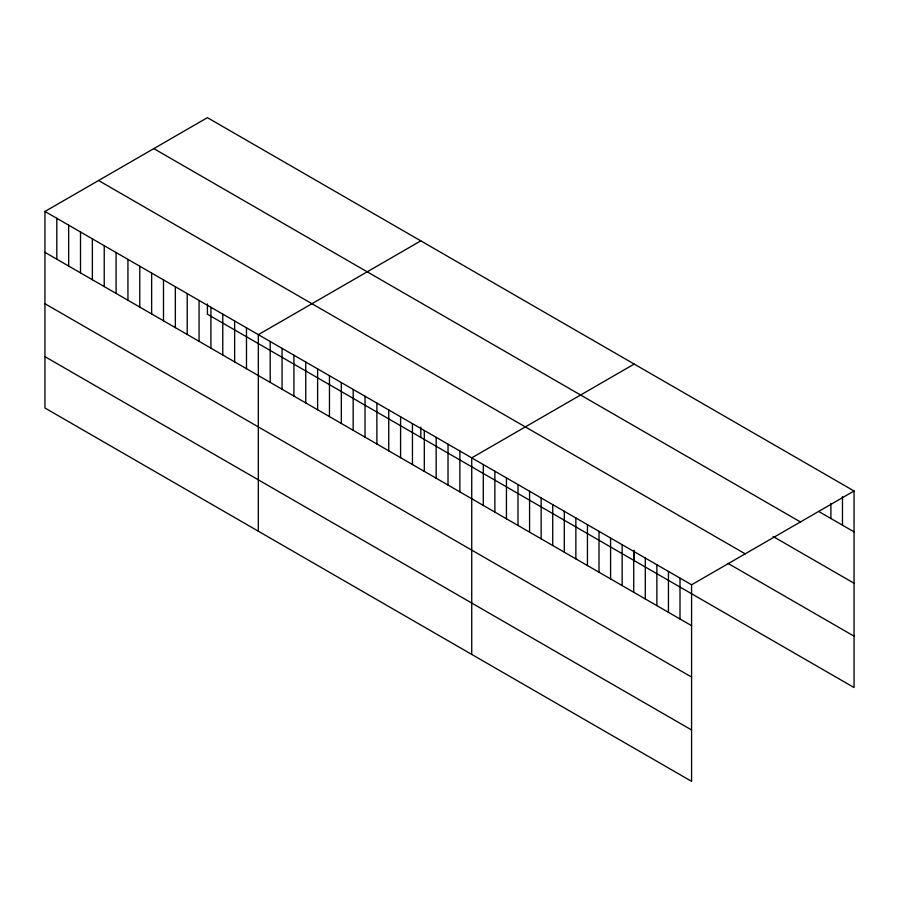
<?xml version="1.0" encoding="UTF-8"?>
<svg xmlns="http://www.w3.org/2000/svg" width="899" height="899" viewBox="0 0 899 899"><rect width="100%" height="100%" fill="white"/><g stroke="black" fill="none" stroke-linecap="round" stroke-linejoin="round"><path stroke-width="1.35" d="M44.95 211.467L691.578 584.788L691.578 781.343L44.95 408.011L44.95 211.467L207.422 117.657L854.05 490.989L854.05 687.533L207.422 314.212L207.422 303.941M420.811 240.853L258.339 334.664L258.339 531.208M634.2 364.061L471.728 457.861L471.728 654.405M691.578 584.788L854.05 490.989M819.337 511.834L854.05 531.871M153.808 148.616L800.436 521.937M773.05 536.478L854.05 583.237M98.564 180.508L745.192 553.84M727.92 563.347L854.05 636.166M44.95 252.349L691.578 625.67M44.95 303.716L691.578 677.048M44.95 356.645L691.578 729.966M842.475 496.574L842.475 525.196M830.912 503.519L830.912 518.509M680.004 578.113L680.004 618.995M668.44 571.427L668.44 612.309M656.866 564.752L656.866 605.634M645.291 558.065L645.291 598.948M634.2 550.334L634.2 560.605M633.716 551.39L633.716 592.272M622.153 544.704L622.153 585.586M610.578 538.029L610.578 578.911M599.004 531.343L599.004 572.225M587.44 524.668L587.44 565.55M575.866 517.981L575.866 558.875M564.291 511.306L564.291 552.188M552.728 504.62L552.728 545.513M541.153 497.945L541.153 538.827M529.578 491.259L529.578 532.152M518.004 484.583L518.004 525.466M506.44 477.897L506.44 518.79M494.866 471.222L494.866 512.104M483.291 464.536L483.291 505.429M459.872 451.017L459.872 491.899M448.017 444.173L448.017 485.055M436.161 437.33L436.161 478.212M424.306 430.486L424.306 471.368M420.811 427.137L420.811 437.408M412.45 423.643L412.45 464.525M400.594 416.788L400.594 457.681M388.739 409.944L388.739 450.837M376.883 403.1L376.883 443.994M365.028 396.257L365.028 437.15M353.172 389.413L353.172 430.295M341.317 382.569L341.317 423.451M329.461 375.726L329.461 416.608M317.617 368.882L317.617 409.764M305.761 362.039L305.761 402.921M293.906 355.195L293.906 396.077M282.05 348.351L282.05 389.233M270.194 341.508L270.194 382.39M246.483 327.82L246.483 368.702M234.628 320.977L234.628 361.859M222.772 314.133L222.772 355.015M210.917 307.289L210.917 348.171M199.061 300.435L199.061 341.328M187.206 293.591L187.206 334.484M175.35 286.747L175.35 327.641M163.494 279.904L163.494 320.797M151.639 273.06L151.639 313.942M139.783 266.216L139.783 307.098M127.939 259.373L127.939 300.255M116.083 252.529L116.083 293.411M104.228 245.685L104.228 286.567M92.372 238.842L92.372 279.724M80.517 231.998L80.517 272.88M68.661 225.155L68.661 266.037M56.806 218.311L56.806 259.193"/></g></svg>
